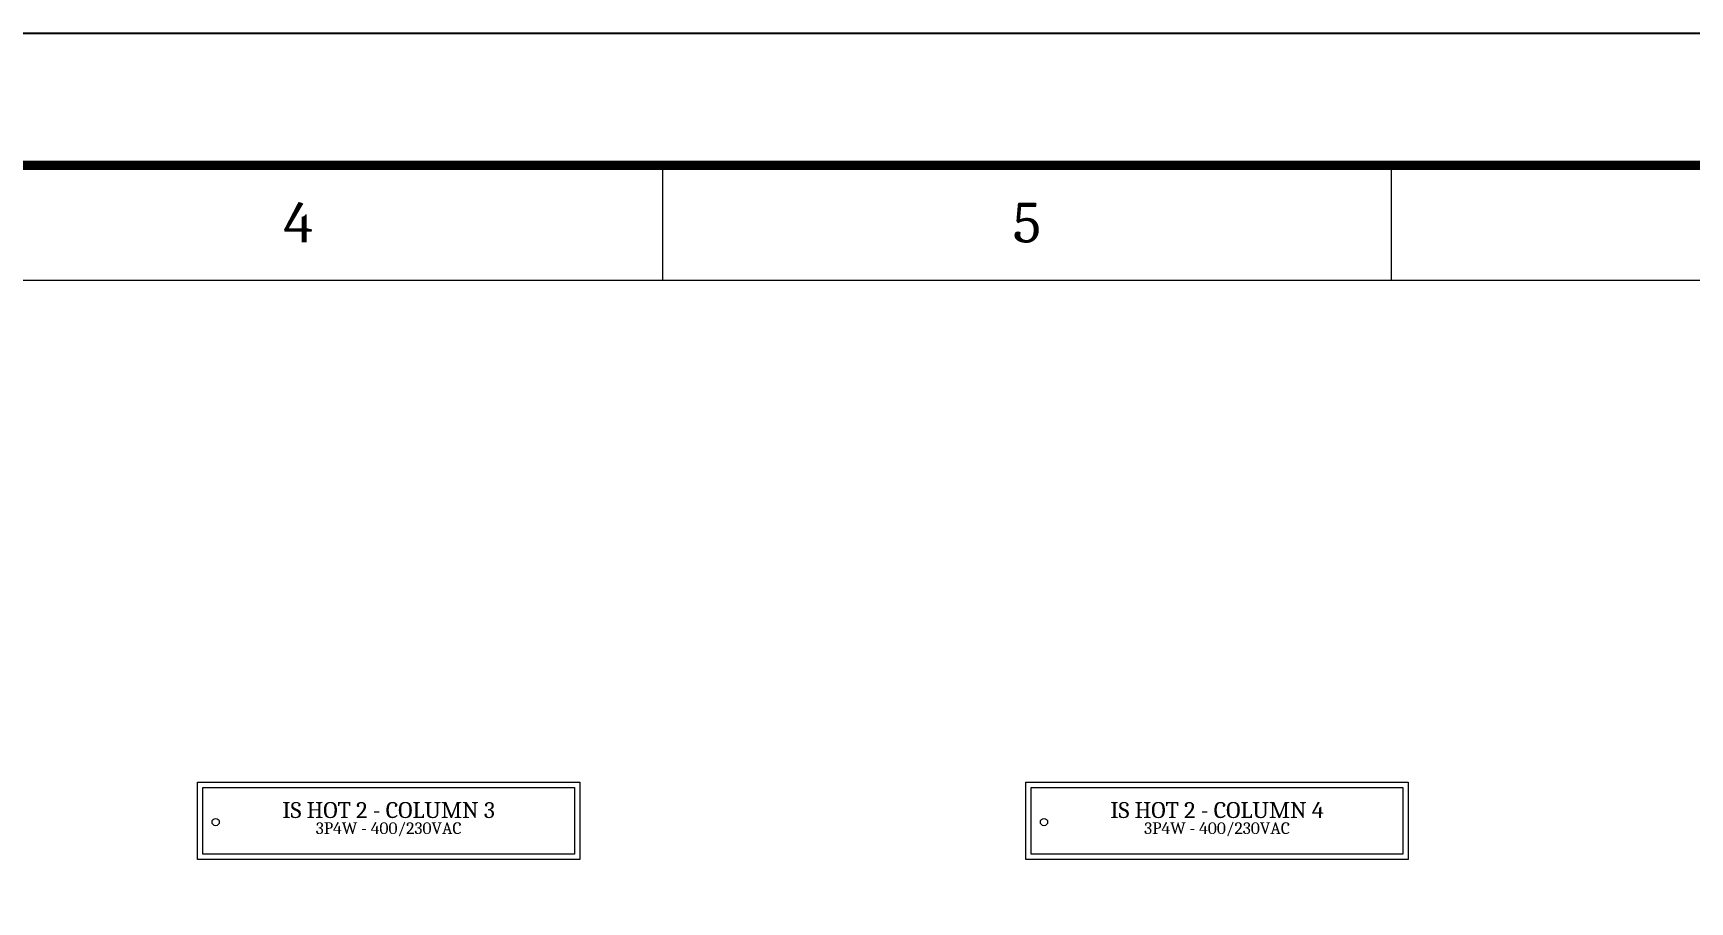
# Model space of a CAD drawing. Header units: millimetres. Extents: x -116965 to 323937, y 291661 to 566926.
# Drawn here: x -46740 to -44140, y 319171 to 320534 of the extents above; entities that cross this region are included whole.
import ezdxf
from ezdxf.enums import TextEntityAlignment as Align

# ---------------------------------------------------------------- set-up
doc = ezdxf.new("R2010")
doc.units = ezdxf.units.MM
doc.layers.get('0').update_dxf_attribs({"lineweight": 18})
doc.layers.add('BUSBAR', color=31, linetype='Continuous', lineweight=13)
doc.layers.add('dien', color=2, linetype='Continuous')
doc.styles.add('hwBorder', font='Cambria.ttf')
doc.styles.add('hwTech', font='Cambria.ttf')

# ---------------------------------------------------------------- blocks, each defined once
blk = doc.blocks.new('*U1980')
at = {"color": 5}
for p, q in [((120.272, 198.621), (120.272, 194.282)), ((147.839, 198.621), (147.839, 194.282))]:
    blk.add_line(p, q, dxfattribs=at)
at = {"color": 5, "const_width": 0.35}
blk.add_lwpolyline([(10, 198.621), (285.679, 198.621), (285.679, 5), (10, 5)], close=True, dxfattribs=at)
at = {"color": 5}
blk.add_lwpolyline([(14.339, 194.282), (281.339, 194.282), (281.339, 9.339), (14.339, 9.339)], close=True, dxfattribs=at)
at = {"layer": 'Defpoints', "color": 4}
blk.add_lwpolyline([(0, 203.621), (290.679, 203.621), (290.679, 0), (0, 0)], close=True, dxfattribs=at)
at = {"color": 253, "style": 'hwBorder'}
for s, p in [('4', (106.488, 196.452)), ('5', (134.056, 196.452))]:
    blk.add_text(s, height=1.5, dxfattribs=at).set_placement(p, align=Align.MIDDLE_CENTER)
at = {"color": 6, "style": 'hwBorder', "flags": 8}
for tag, p in [("DWG'SNAME", (266.339, 58.998)), ("DWG'SCODE2", (266.339, 51.052))]:
    blk.add_attdef(tag, text='', height=1.5, dxfattribs=at).set_placement(p, align=Align.MIDDLE_CENTER)
at = {"color": 253, "style": 'hwBorder', "flags": 8}
for tag, p in [('REV_MODIFY0', (264.339, 44.1)), ('REV_DATE0', (277.339, 44.1)), ('REV_0', (253.339, 43.788)), ('REV_1', (253.339, 40.477)), ('REV_MODIFY1', (264.339, 40.789)), ('REV_DATE1', (277.339, 40.789)), ('REV_2', (253.339, 37.166)), ('REV_MODIFY2', (264.339, 37.479)), ('REV_DATE2', (277.339, 37.479)), ('REV_MODIFY3', (264.339, 34.169)), ('REV_DATE3', (277.339, 34.169)), ('REV_3', (253.339, 33.856)), ('REV_MODIFY4', (264.339, 30.858)), ('REV_DATE4', (277.339, 30.858)), ('REV_4', (253.339, 30.545))]:
    blk.add_attdef(tag, text='', height=1, dxfattribs=at).set_placement(p, align=Align.MIDDLE_CENTER)
at = {"color": 6, "style": 'hwBorder', "flags": 8}
for tag, p in [('TOLERANCE', (261.539, 27.216)), ('PAGE', (259.339, 15.298))]:
    blk.add_attdef(tag, text='', height=1.5, dxfattribs=at).set_placement(p, align=Align.MIDDLE_LEFT)

msp = doc.modelspace()

# ---------------------------------------------------------------- linework, layer by layer
at = {"layer": 'BUSBAR'}
for points in [[(-46482.260407, 319358.708212), (-45882.260407, 319358.708212), (-45882.260407, 319236.851069), (-46482.260407, 319236.851069), (-46482.260407, 319358.708212)], [(-45182.441867, 319358.708212), (-44582.441867, 319358.708212), (-44582.441867, 319236.851069), (-45182.441867, 319236.851069), (-45182.441867, 319358.708212)]]:
    msp.add_lwpolyline(points, dxfattribs=at)
for points in [[(-46473.688979, 319350.136783), (-45890.831836, 319350.136783), (-45890.831836, 319245.422498), (-46473.688979, 319245.422498)], [(-45173.870438, 319350.136783), (-44591.013296, 319350.136783), (-44591.013296, 319245.422498), (-45173.870438, 319245.422498)]]:
    msp.add_lwpolyline(points, close=True, dxfattribs=at)
for centre in [(-46453.688979, 319295.904641), (-45153.870438, 319295.904641)]:
    msp.add_circle(centre, 5.714286, dxfattribs=at)

# ---------------------------------------------------------------- block references
at = {"ltscale": 5, "xscale": 41.47693088945395, "yscale": 41.47693088945395, "zscale": 41.47693088945395}
msp.add_blockref('*U1980', (-50740.951789, 312088.154046), dxfattribs=at)

# ---------------------------------------------------------------- texts
at = {"lineweight": -3, "ltscale": 5, "char_height": 25, "attachment_point": 5, "style": 'hwTech'}
for s, insert in [('IS HOT 2 - COLUMN 3', (-46182.260407, 319314.556385)), ('IS HOT 2 - COLUMN 4', (-44882.441867, 319314.556385))]:
    msp.add_mtext_dynamic_manual_height_columns(s, width=483.48528516, gutter_width=40, heights=[0], dxfattribs=dict(at, insert=insert))
at = {"layer": 'dien', "color": 6, "linetype": 'Continuous', "lineweight": 30, "char_height": 50, "width": 829.80083918, "attachment_point": 5, "style": 'hwTech'}
for insert in [(-46182.260407, 319284.458719), (-44882.441867, 319284.458719)]:
    msp.add_mtext('{\\H0.3667x;3P4W - 400/230VAC} ', dxfattribs=dict(at, insert=insert))

doc.saveas('drawing.dxf')
